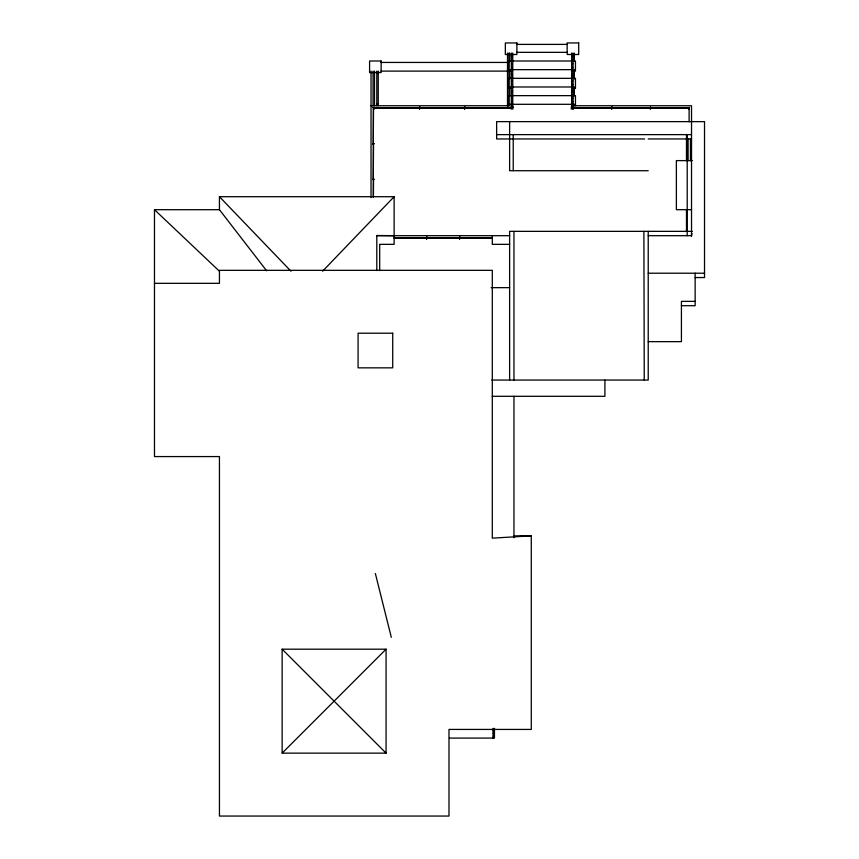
<?xml version="1.0" encoding="UTF-8"?>
<svg xmlns="http://www.w3.org/2000/svg" width="859" height="859" viewBox="0 0 859 859"><rect width="100%" height="100%" fill="white"/><g stroke="black" fill="none" stroke-linecap="round" stroke-linejoin="round"><path stroke-width="1.29" d="M691.892 233.519L691.527 235.688L648.223 235.688M322.587 271.208L394.131 196.7L219.442 196.7L219.442 209.693L266.634 270.8M282.139 753.139L386.078 649.189L386.078 753.139L282.139 753.139L282.139 649.189L386.078 649.189M219.442 209.693L154.48 209.693L154.48 456.569L219.442 456.569L219.442 816.05L448.989 816.05L448.989 729.431L531.281 729.431L531.281 535.855L492.304 538.142L492.304 270.327L219.442 270.327L219.442 283.33L154.48 283.33M376.8 103.767L378.25 103.714M516.774 44.389L567.273 44.389M516.774 52.335L567.273 52.335M511.749 56.93L512.297 56.93M511.749 60.355L512.297 60.903L511.749 60.259M381.02 62.439L508.711 62.439M512.297 67.217L511.706 67.754L512.297 67.12M507.508 70.288L508.957 70.288M381.031 71.104L510.031 71.104M574.005 71.104L575.455 71.104L575.455 61L508.592 61L508.592 71.104M511.749 74.078L512.297 74.615L511.749 73.971M512.297 80.929L511.749 81.476L512.297 80.832M512.297 84.365L511.749 84.901L512.297 84.257M512.297 87.79L511.749 88.327L512.297 87.693M510.031 88.423L508.592 88.423L508.592 78.319L575.455 78.319L575.455 88.423L574.005 88.423M512.297 91.215L511.749 91.763L512.297 91.118M511.749 94.64L512.297 95.188L511.749 94.544M511.749 98.076L512.297 98.076M511.749 104.927L512.297 104.927M371.034 105.754L509.677 105.754L509.677 104.304L574.37 104.304L574.37 105.754M574.005 105.754L691.527 105.754L691.527 236.332M689.111 108.996L689.111 121.817M496.631 134.627L691.527 134.627M644.615 138.954L496.631 138.954L496.631 121.634L704.52 121.634L704.52 277.554L695.135 277.554M648.223 138.954L691.527 138.954M692.257 160.612L676.377 160.612L676.377 209.693L691.527 209.693M648.223 170.716L509.623 170.716L509.623 121.634M692.257 231.35L509.623 231.35L509.623 380.054M376.8 235.688L509.623 235.688M394.131 237.846L426.064 237.846L394.131 238.115M492.304 237.846L460.37 237.846L492.304 238.115M509.623 244.343L492.304 244.343L492.304 235.688M648.223 273.216L704.52 273.216M491.133 287.658L509.623 287.658M695.135 301.369L681.423 301.369L681.423 341.646L648.223 341.646M681.423 305.707L695.135 305.707L695.135 273.216M491.853 380.054L648.223 380.054L648.223 231.35M492.304 396.3L604.908 396.3L604.908 380.054M513.961 535.855L531.281 535.855M449.472 738.085L494.462 738.085L494.462 728.368M394.131 235.688L376.8 235.495L376.8 270.596M154.48 209.693L219.335 271.143M282.139 649.189L386.078 753.139M219.442 196.7L290.986 271.208M375.362 573.511L391.307 637.303M643.885 231.35L644.25 380.054M690.625 138.954L690.625 160.612M690.453 138.954L690.453 160.612M688.102 138.954L688.102 160.612M687.2 134.627L687.2 235.688M686.481 134.487L686.481 160.612M686.481 209.693L686.481 231.35M575.455 105.754L575.455 95.65L508.592 95.65L508.592 105.754M574.37 53.054L574.37 61.096M574.37 79.039L574.37 69.654L509.677 69.654L509.623 79.103M574.37 95.821L574.37 86.984L509.677 86.984L509.623 96.423M573.05 53.054L573.103 108.996M572.642 53.505L572.642 54.042L572.094 53.505M571.611 53.054L571.654 107.504M513.961 231.35L513.961 380.054M513.961 396.3L513.961 537.713M513.231 134.627L513.231 170.716M512.748 53.054L512.748 107.01M512.297 53.505L512.297 54.042L511.749 53.505M512.297 56.834L512.297 57.467L511.749 56.834M512.297 97.98L512.297 98.613L511.749 97.98M512.297 104.83L512.297 105.474L511.749 104.83M511.298 53.054L511.298 107.01M509.677 53.054L509.677 61.096M508.957 53.054L508.957 105.732M507.508 53.054L507.508 106.269M493.388 730.15L493.388 730.687M493.388 733.038L493.388 733.575M493.388 735.927L493.388 736.464M493.023 728.368L493.023 738.085M394.131 196.7L394.131 244.343L379.689 244.343L379.689 270.596M378.25 71.104L378.25 105.754M376.8 71.104L376.8 105.754M374.503 71.104L374.503 105.754M373.45 197.022L373.45 180.025L373.3 197.022M373.064 71.104L373.064 105.754M371.034 71.104L371.034 197.484M419.042 108.03L374.052 108.17L419.042 108.03M689.433 107.439L688.607 109.061L689.433 107.439M372.924 107.311L373.912 108.996L372.924 107.311M516.893 42.95L505.339 42.95L505.339 54.504L516.893 54.504L516.893 42.95M578.698 42.95L567.155 42.95L567.155 54.504L578.698 54.504L578.698 42.95M572.642 56.93L572.094 57.467L572.642 56.93M572.642 60.355L572.094 60.903L572.642 60.355M381.138 61L369.585 61L369.585 72.543L381.138 72.543L381.138 61M512.297 63.791L511.749 64.328L512.297 63.791M572.642 63.791L572.094 64.328L572.642 63.791M572.642 67.217L572.094 67.754L572.642 67.217M512.297 70.642L511.749 71.19L512.297 70.545M572.642 70.642L572.094 71.19L572.642 70.642M572.642 74.078L572.094 74.615L572.642 74.078M512.297 77.503L511.749 78.04L512.297 77.503M572.642 77.503L572.094 78.04L572.642 77.503M572.642 80.929L572.094 81.476L572.642 80.929M572.642 84.365L572.094 84.901L572.642 84.365M572.642 87.79L572.094 88.327L572.642 87.79M572.642 91.215L572.094 91.763L572.642 91.215M572.631 94.64L572.083 95.188L572.631 94.64M572.642 98.076L572.094 98.613L572.642 98.076M512.297 101.502L511.749 102.049L512.297 101.405M572.642 101.502L572.094 102.049L572.642 101.502M572.642 104.927L572.094 105.474L572.642 104.927M419.826 107.01L419.6 108.996L419.826 107.01M464.891 107.01L464.665 108.996L464.891 107.01M512.92 107.01L511.116 107.01L511.116 108.996L512.92 108.996L512.92 107.01M573.275 107.01L571.289 107.01L571.289 108.996L573.275 108.996L573.275 107.01M611.962 107.01L611.737 108.996L611.962 107.01M650.542 107.01L650.317 108.996L650.542 107.01M464.107 108.03L420.395 108.17L464.107 108.03M510.439 108.03L465.46 108.17L510.439 108.03M611.178 108.03L573.78 108.17L611.178 108.03M649.758 108.03L612.531 108.17L649.758 108.03M688.51 108.03L651.111 108.17L688.51 108.03M373.45 108.996L373.3 143.163L373.45 108.996M374.052 143.721L372.57 143.947L374.052 143.721M373.45 144.516L373.3 178.672L373.45 144.516M374.052 179.23L372.57 179.456L374.052 179.23M426.826 236.944L426.601 239.027L426.826 236.944M459.823 236.944L459.597 239.027L459.823 236.944M459.06 237.846L427.374 238.115L459.06 237.846M392.724 333.206L358.085 333.206L358.085 367.845L392.724 367.845L392.724 333.206"/></g></svg>
